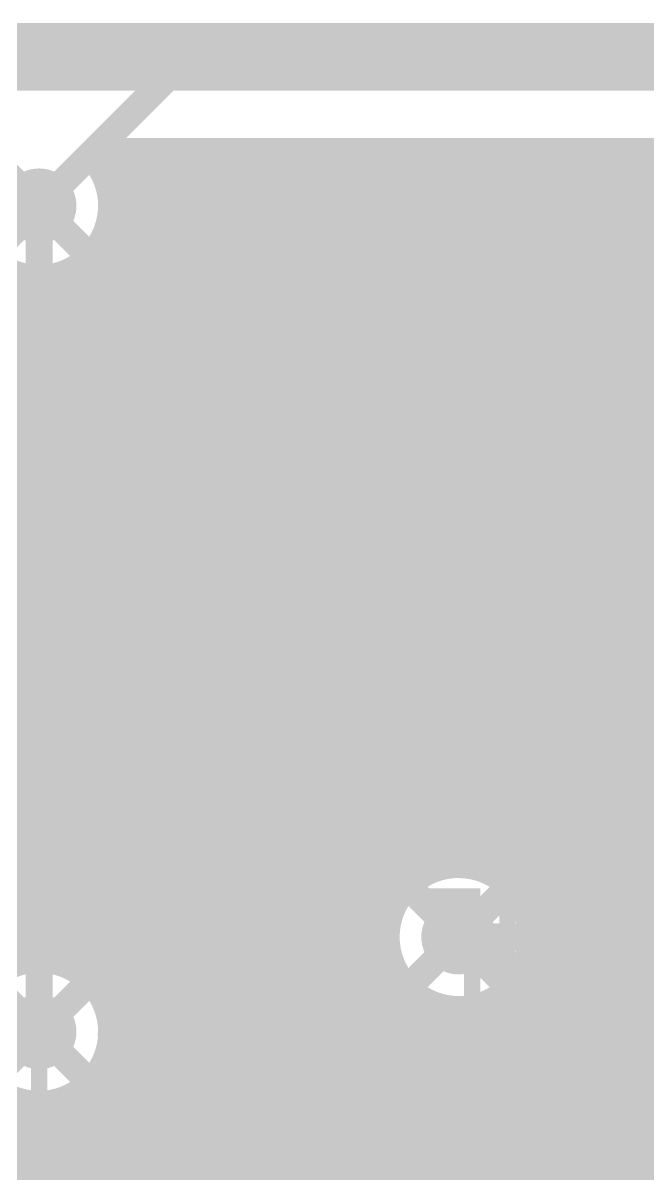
# Model space of a CAD drawing. Extents: x -5 to 112, y -62 to 71.
# Drawn here: x 51.16 to 57.02, y 60.64 to 71.44 of the extents above; entities that cross this region are included whole.
import ezdxf

# ---------------------------------------------------------------- set-up
doc = ezdxf.new("R2010")
doc.units = 0
doc.header["$MEASUREMENT"] = 0
doc.layers.get('0').update_dxf_attribs({"linetype": 'CONTINUOUS'})
for name, color, linetype in [('25-336-0_BOT', 7, 'CONTINUOUS'), ('25-336-0_DRD', 7, 'CONTINUOUS'), ('25-336-0_DRL', 2, 'CONTINUOUS'), ('25-336-0_IN1', 4, 'CONTINUOUS'), ('25-336-0_IN2', 3, 'CONTINUOUS'), ('25-336-0_SMT', 10, 'CONTINUOUS'), ('25-336-0_SPT', 14, 'CONTINUOUS'), ('25-336-0_SST', 9, 'CONTINUOUS'), ('25-336-0_TOP', 12, 'CONTINUOUS'), ('THRUHOLE_TAP', 8, 'CONTINUOUS')]:
    doc.layers.add(name, color=color, linetype=linetype)

# ---------------------------------------------------------------- blocks, each defined once
blk = doc.blocks.new('ROUND_11')
at = {"const_width": 0.35052}
blk.add_lwpolyline([(-0.17526, 0, 1), (0.17526, 0, 1)], format="xyb", close=True, dxfattribs=at)
blk = doc.blocks.new('ROUND_81')
at = {"const_width": 0.10033}
blk.add_lwpolyline([(-0.050164, 0, 1), (0.050164, 0, 1)], format="xyb", close=True, dxfattribs=at)
blk = doc.blocks.new('ROUND_68')
at = {"const_width": 0.35052}
blk.add_lwpolyline([(-0.17526, 0, 1), (0.17526, 0, 1)], format="xyb", close=True, dxfattribs=at)
blk = doc.blocks.new('RECTANGLE_2')
blk.add_solid([(0.4826, 0.4064), (0.4826, -0.4064), (-0.4826, 0.4064), (-0.4826, -0.4064)])
blk = doc.blocks.new('RECTANGLE_20')
blk.add_solid([(0.63627, 0.51308), (0.63627, -0.51308), (-0.63627, 0.51308), (-0.63627, -0.51308)])
blk = doc.blocks.new('RECTANGLE_41')
blk.add_solid([(0.508, 0.635), (0.508, -0.635), (-0.508, 0.635), (-0.508, -0.635)])
blk = doc.blocks.new('ROUND_73')
at = {"const_width": 0.10033}
blk.add_lwpolyline([(-0.050164, 0, 1), (0.050164, 0, 1)], format="xyb", close=True, dxfattribs=at)

msp = doc.modelspace()

# ---------------------------------------------------------------- linework, layer by layer
at = {"layer": '25-336-0_BOT', "const_width": 0.254}
for points in [[(101.473, 70.231), (51.76012, 70.231)], [(101.473, 70.1802), (51.81092, 70.1802)], [(51.816, 70.231), (51.816, 70.17512)], [(52.0446, 70.231), (52.0446, 54.737)], [(52.2732, 70.231), (52.2732, 54.9275)], [(52.5018, 70.231), (52.5018, 54.99862)], [(52.7304, 70.231), (52.7304, 55.0037)], [(52.959, 70.231), (52.959, 55.0037)], [(53.1876, 70.231), (53.1876, 55.0037)], [(53.4162, 70.231), (53.4162, 55.0037)], [(53.6448, 70.231), (53.6448, 55.0037)], [(53.8734, 70.231), (53.8734, 55.0037)], [(54.102, 70.231), (54.102, 56.8833)], [(54.3306, 70.231), (54.3306, 57.18556)], [(54.5592, 70.231), (54.5592, 57.29732)], [(54.7878, 70.231), (54.7878, 63.36792)], [(55.0164, 70.231), (55.0164, 63.50508)], [(55.245, 70.231), (55.245, 63.54572)], [(55.4736, 70.231), (55.4736, 63.50508)], [(55.7022, 70.231), (55.7022, 63.36792)], [(55.9308, 70.231), (55.9308, 62.95136)], [(56.1594, 70.231), (56.1594, 62.69228)], [(56.388, 70.231), (56.388, 62.87516)], [(56.6166, 70.231), (56.6166, 63.10376)], [(56.8452, 70.231), (56.8452, 63.33236)], [(57.0738, 70.231), (57.0738, 63.56096)], [(101.473, 69.9516), (51.94808, 69.9516)], [(51.308, 69.723), (51.308, 61.976)], [(101.473, 69.723), (51.98872, 69.723)], [(101.473, 69.4944), (51.94808, 69.4944)], [(51.7652, 69.22008), (51.7652, 62.47892)], [(59.93638, 69.2658), (51.81092, 69.2658)], [(51.816, 69.27088), (51.816, 62.42812)], [(59.73064, 69.0372), (51.7652, 69.0372)], [(59.6519, 68.8086), (51.7652, 68.8086)], [(59.65698, 68.58), (51.7652, 68.58)], [(59.6773, 68.3514), (51.7652, 68.3514)], [(59.6773, 68.1228), (51.7652, 68.1228)], [(59.6773, 67.8942), (51.7652, 67.8942)], [(59.6773, 67.6656), (51.7652, 67.6656)], [(59.6773, 67.437), (51.7652, 67.437)], [(59.6773, 67.2084), (51.7652, 67.2084)], [(59.6773, 66.9798), (51.7652, 66.9798)], [(59.67984, 66.7512), (51.7652, 66.7512)], [(59.7408, 66.5226), (51.7652, 66.5226)], [(59.91606, 66.294), (51.7652, 66.294)], [(60.14466, 66.0654), (51.7652, 66.0654)], [(60.37326, 65.8368), (51.7652, 65.8368)], [(60.60186, 65.6082), (51.7652, 65.6082)], [(60.83046, 65.3796), (51.7652, 65.3796)], [(60.9473, 65.151), (51.7652, 65.151)], [(60.9473, 64.9224), (51.7652, 64.9224)], [(60.06338, 64.6938), (51.7652, 64.6938)], [(57.9755, 64.4652), (51.7652, 64.4652)], [(57.97042, 64.45758), (56.17464, 62.6618)], [(57.7469, 64.2366), (51.7652, 64.2366)], [(60.452, 64.135), (58.293, 64.135), (56.261, 62.103), (56.261, 58.166), (54.737, 56.642)], [(57.5183, 64.008), (51.7652, 64.008)], [(57.2897, 63.7794), (51.7652, 63.7794)], [(58.48096, 63.6778), (56.7182, 61.9125)], [(57.0611, 63.5508), (51.7652, 63.5508)], [(54.74208, 63.3222), (51.7652, 63.3222)], [(56.8325, 63.3222), (55.74792, 63.3222)], [(54.60492, 63.0936), (51.7652, 63.0936)], [(56.6039, 63.0936), (55.88508, 63.0936)], [(55.9181, 62.9666), (56.07558, 62.80658)], [(54.56428, 62.865), (51.7652, 62.865)], [(55.245, 62.865), (55.372, 62.865), (55.753, 62.484), (55.753, 58.674), (55.499, 58.42)], [(56.3753, 62.865), (56.01716, 62.865)], [(54.60492, 62.6364), (51.7652, 62.6364)], [(54.74208, 62.4078), (51.83378, 62.4078)], [(54.7878, 62.36208), (54.7878, 57.33796)], [(55.2958, 62.1792), (51.9557, 62.1792)], [(55.0164, 62.22492), (55.0164, 58.89752)], [(55.245, 62.18428), (55.29585, 62.18618)], [(55.245, 62.18428), (55.245, 59.04992)], [(55.2958, 62.18682), (55.2958, 59.0677)], [(60.9473, 62.1792), (56.98236, 62.1792)], [(57.0738, 62.2681), (57.0738, 55.0037)], [(55.2958, 61.9506), (51.98618, 61.9506)], [(60.9473, 61.9506), (56.75376, 61.9506)], [(56.8452, 62.0395), (56.8452, 55.0037)], [(56.7182, 61.9125), (56.7182, 58.166)], [(55.2958, 61.722), (51.93792, 61.722)], [(60.9473, 61.722), (56.7182, 61.722)], [(51.816, 61.52388), (51.816, 54.5084)], [(55.2958, 61.4934), (51.78552, 61.4934)], [(60.83046, 61.4934), (56.7182, 61.4934)], [(51.1302, 61.31814), (51.1302, 53.8226)], [(51.3588, 61.29782), (51.3588, 54.0512)], [(51.5874, 61.35624), (51.5874, 54.2798)], [(55.2958, 61.2648), (34.94532, 61.2648)], [(60.60186, 61.2648), (56.7182, 61.2648)], [(55.2958, 61.0362), (34.96818, 61.0362)], [(60.37326, 61.0362), (56.7182, 61.0362)], [(55.2958, 60.8076), (34.90976, 60.8076)], [(60.14466, 60.8076), (56.7182, 60.8076)], [(55.2958, 60.579), (34.7472, 60.579)], [(59.91606, 60.579), (56.7182, 60.579)]]:
    msp.add_lwpolyline(points, dxfattribs=at)
for points in [[(51.98872, 69.723, 0.2140666), (51.76056, 70.2315)], [(51.7652, 69.22008, 0.2113087), (51.98768, 69.723)], [(55.245, 63.54572, 0.4142136), (54.56428, 62.865)], [(55.9181, 62.9666, 0.3709849), (55.245, 63.54572)], [(54.56428, 62.865, 0.4142136), (55.245, 62.18428)], [(56.17464, 62.6618, 0.0968858), (56.07657, 62.80757)], [(51.98872, 61.976, 0.2113087), (51.7659, 62.47969)], [(50.62728, 61.976, 0.4142136), (51.308, 61.29528)], [(51.308, 61.29528, 0.4142136), (51.98872, 61.976)]]:
    msp.add_lwpolyline(points, format="xyb", dxfattribs=at)
at = {"layer": '25-336-0_DRD'}
for points, const_width in [([(-5.08, 7.62), (-5.08, 71.12), (111.76, 71.12), (111.76, -5.08), (-5.08, -5.08), (-5.08, 7.62)], 0.635), ([(52.578, 70.993), (50.038, 68.453)], 0.254), ([(52.578, 68.453), (50.038, 70.993)], 0.254), ([(56.515, 64.135), (53.975, 61.595)], 0.254), ([(56.515, 61.595), (53.975, 64.135)], 0.254), ([(52.578, 63.246), (50.038, 60.706)], 0.254), ([(52.578, 60.706), (50.038, 63.246)], 0.254)]:
    msp.add_lwpolyline(points, dxfattribs=dict(at, const_width=const_width))
at = {"layer": '25-336-0_DRL', "const_width": 0.635}
msp.add_lwpolyline([(-5.08, 7.62), (-5.08, 71.12), (111.76, 71.12), (111.76, -5.08), (-5.08, -5.08), (-5.08, 7.62)], dxfattribs=at)
at = {"layer": '25-336-0_IN1', "const_width": 0.254}
for points in [[(99.441, 69.85), (51.97602, 69.85)], [(52.07, 69.85), (52.07, 52.72786)], [(52.2986, 69.85), (52.2986, 53.05044)], [(52.5272, 69.85), (52.5272, 53.24602)], [(52.7558, 69.85), (52.7558, 53.37556)], [(52.9844, 69.85), (52.9844, 53.4543)], [(53.213, 69.85), (53.213, 53.49494)], [(53.4416, 69.85), (53.4416, 53.49494)], [(53.6702, 69.85), (53.6702, 53.46192)], [(53.8988, 69.85), (53.8988, 53.38572)], [(54.1274, 69.85), (54.1274, 56.94172)], [(54.356, 69.85), (54.356, 57.20588)], [(54.5846, 69.85), (54.5846, 63.02502)], [(54.8132, 69.85), (54.8132, 63.39078)], [(55.0418, 69.85), (55.0418, 63.5127)], [(55.2704, 69.85), (55.2704, 63.54318)], [(55.499, 69.85), (55.499, 63.49492)], [(55.7276, 69.85), (55.7276, 63.34252)], [(55.9562, 69.85), (55.9562, 58.92292)], [(56.1848, 69.85), (56.1848, 36.58108)], [(56.4134, 69.85), (56.4134, 28.067)], [(56.642, 69.85), (56.642, 28.067)], [(56.8706, 69.85), (56.8706, 34.45002)], [(57.0992, 69.85), (57.0992, 34.81578)], [(99.441, 69.723), (51.98872, 69.723)], [(99.441, 69.4944), (51.94808, 69.4944)], [(51.8414, 69.30136), (51.8414, 62.39764)], [(59.93638, 69.2658), (51.81092, 69.2658)], [(51.6128, 69.11594), (51.6128, 62.58306)], [(59.73064, 69.0372), (-3.937, 69.0372)], [(51.1556, 69.06006), (51.1556, 62.63894)], [(51.3842, 69.04736), (51.3842, 62.65164)], [(59.6519, 68.8086), (19.40052, 68.8086)], [(59.65698, 68.58), (19.55292, 68.58)], [(59.74588, 68.3514), (19.60118, 68.3514)], [(59.97702, 68.1228), (19.5707, 68.1228)], [(99.441, 67.8942), (19.44878, 67.8942)], [(83.86572, 67.6656), (19.08302, 67.6656)], [(83.5914, 67.437), (17.20596, 67.437)], [(83.43138, 67.2084), (17.20596, 67.2084)], [(83.33994, 66.9798), (17.20596, 66.9798)], [(83.29676, 66.7512), (17.20596, 66.7512)], [(83.30184, 66.5226), (17.20596, 66.5226)], [(83.3501, 66.294), (17.20596, 66.294)], [(83.4517, 66.0654), (17.20596, 66.0654)], [(83.62188, 65.8368), (16.67002, 65.8368)], [(83.92922, 65.6082), (25.01392, 65.6082)], [(99.441, 65.3796), (25.15108, 65.3796)], [(83.84286, 65.151), (25.19172, 65.151)], [(83.5787, 64.9224), (25.15108, 64.9224)], [(60.06338, 64.6938), (25.01392, 64.6938)], [(59.85764, 64.4652), (17.1704, 64.4652)], [(59.7789, 64.2366), (17.0942, 64.2366)], [(59.78398, 64.008), (16.96466, 64.008)], [(59.87288, 63.7794), (16.76146, 63.7794)], [(60.10402, 63.5508), (16.40586, 63.5508)], [(54.74208, 63.3222), (-3.937, 63.3222)], [(83.63712, 63.3222), (55.74792, 63.3222)], [(54.60492, 63.0936), (-3.937, 63.0936)], [(83.95716, 63.0936), (55.88508, 63.0936)], [(54.56428, 62.865), (-3.937, 62.865)], [(99.441, 62.865), (55.92572, 62.865)], [(54.5846, 62.70244), (54.5846, 57.30494)], [(51.14544, 62.6364), (-3.937, 62.6364)], [(54.60492, 62.6364), (51.46802, 62.6364)], [(99.441, 62.6364), (55.88508, 62.6364)], [(54.74208, 62.4078), (51.83378, 62.4078)], [(55.7276, 62.38494), (55.7276, 59.06008)], [(99.441, 62.4078), (55.74792, 62.4078)], [(54.8132, 62.33922), (54.8132, 57.31764)], [(99.441, 62.1792), (51.9557, 62.1792)], [(55.0418, 62.21476), (55.0418, 58.92292)], [(55.2704, 62.18428), (55.2704, 59.06008)], [(55.499, 62.23508), (55.499, 59.10072)], [(99.441, 61.9506), (51.98618, 61.9506)], [(99.441, 61.722), (51.93792, 61.722)], [(51.8414, 61.55436), (51.8414, 44.75988)], [(99.441, 61.4934), (51.78552, 61.4934)], [(51.1556, 61.31306), (51.1556, 41.81856)], [(51.3842, 61.30036), (51.3842, 41.65092)], [(51.6128, 61.36894), (51.6128, 30.50032)], [(99.441, 61.2648), (34.94532, 61.2648)], [(99.441, 61.0362), (34.96818, 61.0362)], [(99.441, 60.8076), (34.90976, 60.8076)], [(60.08116, 60.579), (34.74212, 60.579)]]:
    msp.add_lwpolyline(points, dxfattribs=at)
for points in [[(51.98872, 69.723, 0.0470021), (51.97674, 69.85014)], [(50.62728, 69.723, 0.4142136), (51.308, 69.04228)], [(51.308, 69.04228, 0.4142136), (51.98872, 69.723)], [(55.245, 63.54572, 0.4142136), (54.56428, 62.865)], [(55.92572, 62.865, 0.4142136), (55.245, 63.54572)], [(54.56428, 62.865, 0.4142136), (55.245, 62.18428)], [(55.245, 62.18428, 0.4142136), (55.92572, 62.865)], [(51.308, 62.65672, 0.4142136), (50.62728, 61.976)], [(51.98872, 61.976, 0.4142136), (51.308, 62.65672)], [(50.62728, 61.976, 0.4142136), (51.308, 61.29528)], [(51.308, 61.29528, 0.4142136), (51.98872, 61.976)]]:
    msp.add_lwpolyline(points, format="xyb", dxfattribs=at)
at = {"layer": '25-336-0_IN2', "const_width": 0.254}
for points in [[(99.441, 69.85), (51.97602, 69.85)], [(52.07, 69.85), (52.07, 52.72786)], [(52.2986, 69.85), (52.2986, 53.05044)], [(52.5272, 69.85), (52.5272, 53.24602)], [(52.7558, 69.85), (52.7558, 53.37556)], [(52.9844, 69.85), (52.9844, 53.4543)], [(53.213, 69.85), (53.213, 53.49494)], [(53.4416, 69.85), (53.4416, 53.49494)], [(53.6702, 69.85), (53.6702, 53.46192)], [(53.8988, 69.85), (53.8988, 53.38572)], [(54.1274, 69.85), (54.1274, 56.94172)], [(54.356, 69.85), (54.356, 57.20588)], [(54.5846, 69.85), (54.5846, 63.02502)], [(54.8132, 69.85), (54.8132, 63.39078)], [(55.0418, 69.85), (55.0418, 63.5127)], [(55.2704, 69.85), (55.2704, 63.54318)], [(55.499, 69.85), (55.499, 63.49492)], [(55.7276, 69.85), (55.7276, 63.34252)], [(55.9562, 69.85), (55.9562, 58.92292)], [(56.1848, 69.85), (56.1848, 36.58108)], [(56.4134, 69.85), (56.4134, 28.067)], [(56.642, 69.85), (56.642, 28.067)], [(56.8706, 69.85), (56.8706, 34.45002)], [(57.0992, 69.85), (57.0992, 34.81578)], [(99.441, 69.723), (51.98872, 69.723)], [(99.441, 69.4944), (51.94808, 69.4944)], [(51.8414, 69.30136), (51.8414, 62.39764)], [(59.93638, 69.2658), (51.81092, 69.2658)], [(51.6128, 69.11594), (51.6128, 62.58306)], [(59.73064, 69.0372), (-3.937, 69.0372)], [(51.1556, 69.06006), (51.1556, 62.63894)], [(51.3842, 69.04736), (51.3842, 62.65164)], [(59.6519, 68.8086), (19.40052, 68.8086)], [(59.65698, 68.58), (19.55292, 68.58)], [(59.74588, 68.3514), (19.60118, 68.3514)], [(59.97702, 68.1228), (19.5707, 68.1228)], [(99.441, 67.8942), (19.44878, 67.8942)], [(83.86572, 67.6656), (19.08302, 67.6656)], [(83.5914, 67.437), (17.20596, 67.437)], [(83.43138, 67.2084), (17.20596, 67.2084)], [(83.33994, 66.9798), (17.20596, 66.9798)], [(83.29676, 66.7512), (17.20596, 66.7512)], [(83.30184, 66.5226), (17.20596, 66.5226)], [(83.3501, 66.294), (17.20596, 66.294)], [(83.4517, 66.0654), (17.20596, 66.0654)], [(83.62188, 65.8368), (16.67002, 65.8368)], [(83.92922, 65.6082), (25.01392, 65.6082)], [(99.441, 65.3796), (25.15108, 65.3796)], [(83.84286, 65.151), (25.19172, 65.151)], [(83.5787, 64.9224), (25.15108, 64.9224)], [(60.06338, 64.6938), (25.01392, 64.6938)], [(59.85764, 64.4652), (17.1704, 64.4652)], [(59.7789, 64.2366), (17.0942, 64.2366)], [(59.78398, 64.008), (16.96466, 64.008)], [(59.87288, 63.7794), (16.76146, 63.7794)], [(60.10402, 63.5508), (16.40586, 63.5508)], [(54.74208, 63.3222), (-3.937, 63.3222)], [(83.63712, 63.3222), (55.74792, 63.3222)], [(54.60492, 63.0936), (-3.937, 63.0936)], [(83.95716, 63.0936), (55.88508, 63.0936)], [(54.56428, 62.865), (-3.937, 62.865)], [(99.441, 62.865), (55.92572, 62.865)], [(54.5846, 62.70244), (54.5846, 57.30494)], [(51.14544, 62.6364), (-3.937, 62.6364)], [(54.60492, 62.6364), (51.46802, 62.6364)], [(99.441, 62.6364), (55.88508, 62.6364)], [(54.74208, 62.4078), (51.83378, 62.4078)], [(55.7276, 62.38494), (55.7276, 59.06008)], [(99.441, 62.4078), (55.74792, 62.4078)], [(54.8132, 62.33922), (54.8132, 57.31764)], [(99.441, 62.1792), (51.9557, 62.1792)], [(55.0418, 62.21476), (55.0418, 58.92292)], [(55.2704, 62.18428), (55.2704, 59.06008)], [(55.499, 62.23508), (55.499, 59.10072)], [(99.441, 61.9506), (51.98618, 61.9506)], [(99.441, 61.722), (51.93792, 61.722)], [(51.8414, 61.55436), (51.8414, 44.75988)], [(99.441, 61.4934), (51.78552, 61.4934)], [(51.1556, 61.31306), (51.1556, 41.81856)], [(51.3842, 61.30036), (51.3842, 41.65092)], [(51.6128, 61.36894), (51.6128, 30.50032)], [(99.441, 61.2648), (34.94532, 61.2648)], [(99.441, 61.0362), (34.96818, 61.0362)], [(99.441, 60.8076), (34.90976, 60.8076)], [(60.08116, 60.579), (34.74212, 60.579)]]:
    msp.add_lwpolyline(points, dxfattribs=at)
for points in [[(51.98872, 69.723, 0.0470021), (51.97674, 69.85014)], [(50.62728, 69.723, 0.4142136), (51.308, 69.04228)], [(51.308, 69.04228, 0.4142136), (51.98872, 69.723)], [(55.245, 63.54572, 0.4142136), (54.56428, 62.865)], [(55.92572, 62.865, 0.4142136), (55.245, 63.54572)], [(54.56428, 62.865, 0.4142136), (55.245, 62.18428)], [(55.245, 62.18428, 0.4142136), (55.92572, 62.865)], [(51.308, 62.65672, 0.4142136), (50.62728, 61.976)], [(51.98872, 61.976, 0.4142136), (51.308, 62.65672)], [(50.62728, 61.976, 0.4142136), (51.308, 61.29528)], [(51.308, 61.29528, 0.4142136), (51.98872, 61.976)]]:
    msp.add_lwpolyline(points, format="xyb", dxfattribs=at)
at = {"layer": '25-336-0_SST', "const_width": 0.1524}
for points in [[(54.5084, 70.03034), (54.5084, 69.67474), (54.67858, 69.55536), (54.84876, 69.55536), (55.0164, 69.67474), (55.0164, 70.03034), (54.0004, 70.03034)], [(52.13096, 69.73062), (52.13096, 69.37502), (52.46878, 69.25818), (52.80914, 69.25818), (53.14696, 69.37502), (53.14696, 69.73062)], [(52.13096, 69.6722), (53.14696, 69.6722)], [(54.5084, 69.73316), (54.0004, 69.55536)], [(56.4134, 69.39534), (56.4134, 69.03974), (56.58358, 68.92036), (56.75376, 68.92036), (56.9214, 69.03974), (56.9214, 69.39534), (55.9054, 69.39534)], [(54.17058, 69.19214), (54.0004, 69.13372), (54.0004, 68.77812), (54.17058, 68.71716), (54.5084, 68.71716), (54.67858, 68.83654), (54.67858, 69.19214), (55.0164, 69.19214), (55.0164, 68.71716)], [(56.4134, 69.09816), (55.9054, 68.92036)], [(52.13096, 68.4784), (52.13096, 68.89242), (53.14696, 68.89242)], [(56.07558, 68.55714), (55.9054, 68.43776), (55.9054, 68.20154), (56.07558, 68.08216), (56.24576, 68.08216), (56.58358, 68.32092), (56.9214, 68.08216), (56.9214, 68.55714)], [(54.5084, 67.93992), (54.67858, 67.87896), (54.84876, 67.87896), (55.0164, 67.93992), (55.0164, 68.29552), (54.84876, 68.35394), (54.67858, 68.35394), (54.5084, 68.29552), (54.5084, 67.93992), (54.34076, 67.87896), (54.17058, 67.87896), (54.0004, 67.93992), (54.0004, 68.29552), (54.17058, 68.35394), (54.34076, 68.35394), (54.5084, 68.29552)], [(52.63896, 67.69862), (52.63896, 68.05422), (52.80914, 68.11518), (52.97678, 68.11518), (53.14696, 68.05422), (53.14696, 67.69862), (52.97678, 67.6402), (52.80914, 67.6402), (52.13096, 67.87642)], [(55.9054, 67.24396), (55.9054, 67.71894), (56.58358, 67.24396), (56.75376, 67.24396), (56.9214, 67.30492), (56.9214, 67.66052), (56.75376, 67.71894)], [(53.7845, 67.5005), (53.7845, 64.5795), (55.4228, 64.5795), (55.4228, 67.5005), (53.7845, 67.5005)], [(53.34, 63.627), (52.07, 63.627), (51.816, 63.881), (51.816, 67.183), (53.594, 67.183), (53.594, 63.881), (53.34, 63.627)], [(55.6895, 66.8655), (55.6895, 63.9445), (57.3278, 63.9445), (57.3278, 66.8655), (55.6895, 66.8655)], [(53.594, 65.151), (51.816, 65.151)], [(57.3405, 60.7695), (57.3405, 63.6905), (55.7022, 63.6905), (55.7022, 60.7695), (57.3405, 60.7695)], [(51.308, 58.674), (55.372, 58.674), (55.372, 63.246), (53.594, 63.246), (53.34, 62.992), (53.086, 63.246), (51.308, 63.246), (51.308, 58.674)]]:
    msp.add_lwpolyline(points, dxfattribs=at)
at = {"layer": '25-336-0_TOP'}
for points, const_width in [([(99.441, 69.85), (51.97602, 69.85)], 0.254), ([(52.07, 69.85), (52.07, 69.3547)], 0.254), ([(52.2986, 69.85), (52.2986, 69.3547)], 0.254), ([(52.5272, 69.85), (52.5272, 69.3547)], 0.254), ([(52.7558, 69.85), (52.7558, 69.3547)], 0.254), ([(52.9844, 69.85), (52.9844, 69.3547)], 0.254), ([(53.213, 69.85), (53.213, 69.3547)], 0.254), ([(53.4416, 69.85), (53.4416, 69.3547)], 0.254), ([(53.6702, 69.85), (53.6702, 69.3547)], 0.254), ([(53.8988, 69.85), (53.8988, 69.3547)], 0.254), ([(54.1274, 69.85), (54.1274, 69.3547)], 0.254), ([(54.356, 69.85), (54.356, 69.3547)], 0.254), ([(54.5846, 69.85), (54.5846, 69.3547)], 0.254), ([(54.8132, 69.85), (54.8132, 69.3547)], 0.254), ([(55.0418, 69.85), (55.0418, 69.3547)], 0.254), ([(55.2704, 69.85), (55.2704, 69.3547)], 0.254), ([(55.499, 69.85), (55.499, 69.3547)], 0.254), ([(55.7276, 69.85), (55.7276, 69.3547)], 0.254), ([(55.9562, 69.85), (55.9562, 69.3547)], 0.254), ([(56.1848, 69.85), (56.1848, 69.3547)], 0.254), ([(56.4134, 69.85), (56.4134, 69.3547)], 0.254), ([(56.642, 69.85), (56.642, 69.3547)], 0.254), ([(56.8706, 69.85), (56.8706, 69.3547)], 0.254), ([(57.0992, 69.85), (57.0992, 69.3547)], 0.254), ([(18.923, 68.326), (19.431, 67.818), (26.416, 67.818), (28.067, 69.469), (51.054, 69.469), (51.308, 69.723)], 0.254), ([(99.441, 69.6722), (51.98618, 69.6722)], 0.254), ([(99.441, 69.4436), (51.92776, 69.4436)], 0.254), ([(54.61, 69.3547), (51.8795, 69.3547)], 0.254), ([(60.11672, 69.3547), (54.61, 69.3547)], 0.254), ([(49.53, 66.7512), (49.53, 68.707), (54.61, 68.707), (54.61, 66.7512)], 0.635), ([(54.61, 66.7512), (54.61, 68.707), (60.325, 68.707)], 0.635), ([(53.9623, 68.072), (50.1777, 68.072)], 0.254), ([(53.9623, 68.0593), (50.1777, 68.0593)], 0.254), ([(51.1556, 68.0593), (51.1556, 62.63894)], 0.254), ([(51.3842, 68.0593), (51.3842, 62.65164)], 0.254), ([(51.6128, 68.0593), (51.6128, 62.58306)], 0.254), ([(51.8414, 68.0593), (51.8414, 67.26428)], 0.254), ([(52.07, 68.0593), (52.07, 67.26428)], 0.254), ([(52.2986, 68.0593), (52.2986, 67.26428)], 0.254), ([(52.5272, 68.0593), (52.5272, 67.26428)], 0.254), ([(52.7558, 68.0593), (52.7558, 67.26428)], 0.254), ([(52.9844, 68.0593), (52.9844, 67.26428)], 0.254), ([(53.213, 68.0593), (53.213, 67.26428)], 0.254), ([(53.4416, 68.0593), (53.4416, 67.26428)], 0.254), ([(53.6702, 68.0593), (53.6702, 66.548)], 0.254), ([(53.8988, 68.0593), (53.8988, 67.4878)], 0.254), ([(53.9623, 68.0593), (53.9623, 67.4878)], 0.254), ([(53.9623, 68.0593), (53.9623, 67.4878)], 0.254), ([(60.08116, 68.072), (55.2577, 68.072)], 0.254), ([(55.2577, 68.0593), (55.2577, 67.4878)], 0.254), ([(55.2577, 68.0593), (55.2577, 67.4878)], 0.254), ([(60.11672, 68.0593), (55.2577, 68.0593)], 0.254), ([(55.2704, 68.0593), (55.2704, 67.4878)], 0.254), ([(55.499, 68.0593), (55.499, 63.49492)], 0.254), ([(55.7276, 68.0593), (55.7276, 66.8528)], 0.254), ([(55.9562, 68.0593), (55.9562, 66.8528)], 0.254), ([(56.1848, 68.0593), (56.1848, 66.8528)], 0.254), ([(56.4134, 68.0593), (56.4134, 66.8528)], 0.254), ([(56.642, 68.0593), (56.642, 66.8528)], 0.254), ([(56.8706, 68.0593), (56.8706, 66.8528)], 0.254), ([(57.0992, 68.0593), (57.0992, 66.8528)], 0.254), ([(53.9623, 67.8434), (50.1777, 67.8434)], 0.254), ([(67.1322, 67.8434), (55.2577, 67.8434)], 0.254), ([(53.9623, 67.6148), (50.1777, 67.6148)], 0.254), ([(67.1322, 67.6148), (55.2577, 67.6148)], 0.254), ([(53.7972, 67.4878), (53.7972, 66.421)], 0.254), ([(53.9623, 67.4878), (53.7972, 67.4878)], 0.254), ([(55.4228, 67.4878), (55.2577, 67.4878)], 0.254), ([(55.4228, 67.4878), (55.4228, 66.0654)], 0.254), ([(53.7972, 67.3862), (50.3428, 67.3862)], 0.254), ([(67.1322, 67.3862), (55.4228, 67.3862)], 0.254), ([(51.73726, 67.26428), (51.73726, 65.57772)], 0.254), ([(53.67274, 67.26428), (51.73726, 67.26428)], 0.254), ([(53.67274, 67.26428), (53.67274, 66.548)], 0.254), ([(51.73726, 67.1576), (50.3428, 67.1576)], 0.254), ([(53.7972, 67.1576), (53.67274, 67.1576)], 0.254), ([(67.1322, 67.1576), (55.4228, 67.1576)], 0.254), ([(51.73726, 66.929), (50.3428, 66.929)], 0.254), ([(53.7972, 66.929), (53.67274, 66.929)], 0.254), ([(67.1322, 66.929), (55.4228, 66.929)], 0.254), ([(57.3278, 66.8528), (55.7022, 66.8528)], 0.254), ([(55.7022, 66.8528), (55.7022, 65.4304)], 0.254), ([(51.73726, 66.7004), (50.3428, 66.7004)], 0.254), ([(53.7972, 66.7004), (53.67274, 66.7004)], 0.254), ([(55.7022, 66.7004), (55.4228, 66.7004)], 0.254), ([(54.61, 65.3288), (53.975, 65.3288), (52.8828, 66.421), (52.705, 66.421)], 0.635), ([(53.67274, 66.548), (53.7972, 66.421)], 0.254), ([(51.73726, 66.4718), (50.3428, 66.4718)], 0.254), ([(53.7972, 66.4718), (53.7464, 66.4718)], 0.254), ([(55.7022, 66.4718), (55.4228, 66.4718)], 0.254), ([(58.42, 66.1162), (56.515, 66.1162)], 0.635), ([(51.73726, 66.2432), (50.3428, 66.2432)], 0.254), ([(55.7022, 66.2432), (55.4228, 66.2432)], 0.254), ([(55.4228, 66.0654), (55.4228, 66.0146)], 0.254), ([(51.73726, 66.0146), (50.3428, 66.0146)], 0.254), ([(55.4228, 66.0146), (55.4228, 64.5922)], 0.254), ([(55.7022, 66.0146), (55.4228, 66.0146)], 0.254), ([(51.73726, 65.786), (50.3428, 65.786)], 0.254), ([(55.7022, 65.786), (55.4228, 65.786)], 0.254), ([(52.82946, 65.5574), (50.3428, 65.5574)], 0.254), ([(52.80914, 65.57772), (51.73726, 65.57772)], 0.254), ([(51.8414, 65.57772), (51.8414, 65.23228)], 0.254), ([(52.07, 65.57772), (52.07, 65.23228)], 0.254), ([(52.2986, 65.57772), (52.2986, 65.23228)], 0.254), ([(52.5272, 65.57772), (52.5272, 65.23228)], 0.254), ([(52.7558, 65.57772), (52.7558, 65.23228)], 0.254), ([(52.80914, 65.57772), (53.15458, 65.23228)], 0.254), ([(55.7022, 65.5574), (55.4228, 65.5574)], 0.254), ([(52.9844, 65.40246), (52.9844, 65.23228)], 0.254), ([(55.7022, 65.4304), (55.7022, 65.3796)], 0.254), ([(53.05806, 65.3288), (50.3428, 65.3288)], 0.254), ([(55.7022, 65.3288), (55.4228, 65.3288)], 0.254), ([(55.7022, 65.3796), (55.7022, 63.9572)], 0.254), ([(51.73726, 65.23228), (51.73726, 63.54572)], 0.254), ([(53.15458, 65.23228), (51.73726, 65.23228)], 0.254), ([(51.73726, 65.1002), (50.3428, 65.1002)], 0.254), ([(55.7022, 65.1002), (55.4228, 65.1002)], 0.254), ([(51.73726, 64.8716), (50.3428, 64.8716)], 0.254), ([(55.7022, 64.8716), (55.4228, 64.8716)], 0.254), ([(56.515, 64.6938), (56.515, 62.9412)], 0.635), ([(53.6702, 64.7573), (53.6702, 63.0682)], 0.254), ([(53.67274, 64.75476), (53.67274, 63.54572)], 0.254), ([(53.7972, 64.7065), (53.7972, 64.5922)], 0.254), ([(51.73726, 64.643), (50.3428, 64.643)], 0.254), ([(52.705, 64.389), (52.705, 62.738), (53.34, 62.103)], 0.635), ([(53.7972, 64.643), (53.67274, 64.643)], 0.254), ([(55.4228, 64.5922), (53.7972, 64.5922)], 0.254), ([(53.8988, 64.5922), (53.8988, 63.0682)], 0.254), ([(54.1274, 64.5922), (54.1274, 63.0682)], 0.254), ([(54.356, 64.5922), (54.356, 60.7822)], 0.254), ([(54.5846, 64.5922), (54.5846, 63.02502)], 0.254), ([(54.8132, 64.5922), (54.8132, 63.39078)], 0.254), ([(55.0418, 64.5922), (55.0418, 63.5127)], 0.254), ([(55.2704, 64.5922), (55.2704, 63.54318)], 0.254), ([(55.7022, 64.643), (55.4228, 64.643)], 0.254), ([(51.73726, 64.4144), (48.59274, 64.4144)], 0.254), ([(55.7022, 64.4144), (53.67274, 64.4144)], 0.254), ([(51.73726, 64.1858), (48.59274, 64.1858)], 0.254), ([(55.7022, 64.1858), (53.67274, 64.1858)], 0.254), ([(51.73726, 63.9572), (48.59274, 63.9572)], 0.254), ([(55.8673, 63.9572), (53.67274, 63.9572)], 0.254), ([(55.8673, 63.9572), (55.7022, 63.9572)], 0.254), ([(55.7276, 63.9572), (55.7276, 63.6778)], 0.254), ([(55.8673, 63.9572), (55.8673, 63.6778)], 0.254), ([(51.73726, 63.7286), (48.59274, 63.7286)], 0.254), ([(55.8673, 63.7286), (53.67274, 63.7286)], 0.254), ([(55.8673, 63.6778), (55.7022, 63.6778)], 0.254), ([(55.7022, 63.6778), (55.7022, 63.36792)], 0.254), ([(52.0573, 63.5), (48.4124, 63.5)], 0.254), ([(52.0573, 63.54572), (51.73726, 63.54572)], 0.254), ([(51.8414, 63.54572), (51.8414, 62.39764)], 0.254), ([(52.0573, 63.54572), (52.0573, 62.738)], 0.254), ([(52.07, 63.54572), (52.07, 62.865)], 0.254), ([(53.3527, 63.54572), (53.3527, 63.0682)], 0.254), ([(53.67274, 63.54572), (53.3527, 63.54572)], 0.254), ([(55.00116, 63.5), (53.3527, 63.5)], 0.254), ([(53.4416, 63.54572), (53.4416, 63.0682)], 0.254), ([(55.7022, 63.5), (55.4863, 63.5)], 0.254), ([(52.0573, 63.2714), (48.641, 63.2714)], 0.254), ([(54.6989, 63.2714), (53.3527, 63.2714)], 0.254), ([(52.0573, 63.0428), (49.7332, 63.0428)], 0.254), ([(54.1782, 63.0682), (53.3527, 63.0682)], 0.254), ([(54.1782, 63.0682), (54.1782, 61.1378)], 0.254), ([(54.58714, 63.0428), (54.1782, 63.0428)], 0.254), ([(56.515, 62.9412), (56.4388, 62.865), (55.245, 62.865)], 0.254), ([(52.0573, 62.8142), (49.7332, 62.8142)], 0.254), ([(54.56682, 62.8142), (54.1782, 62.8142)], 0.254), ([(54.5846, 62.70244), (54.5846, 60.7822)], 0.254), ([(52.07, 62.611), (52.07, 61.85916)], 0.254), ([(52.07508, 62.5856), (51.60772, 62.5856)], 0.254), ([(54.62524, 62.5856), (54.1782, 62.5856)], 0.254), ([(52.18176, 62.357), (51.87188, 62.357)], 0.254), ([(52.25288, 62.27318), (52.5018, 62.02426)], 0.254), ([(54.79288, 62.357), (54.1782, 62.357)], 0.254), ([(54.8132, 62.33922), (54.8132, 60.7822)], 0.254), ([(55.7022, 62.36208), (55.7022, 62.2554)], 0.254), ([(52.2986, 62.22746), (52.2986, 61.63056)], 0.254), ([(55.0418, 62.21476), (55.0418, 60.7822)], 0.254), ([(55.2704, 62.18428), (55.2704, 59.06008)], 0.254), ([(55.499, 62.23508), (55.499, 59.10072)], 0.254), ([(55.7022, 62.2554), (55.7022, 62.2046)], 0.254), ([(55.7022, 62.2046), (55.7022, 60.7822)], 0.254), ([(52.39766, 62.1284), (51.97094, 62.1284)], 0.254), ([(55.7022, 62.1284), (54.1782, 62.1284)], 0.254), ([(51.308, 61.976), (52.324, 60.96), (52.324, 59.817)], 0.254), ([(51.98618, 61.94298), (51.98379, 61.97577)], 0.254), ([(52.5018, 62.02426), (52.5018, 61.42736)], 0.254), ([(51.98618, 61.94298), (52.5018, 61.42736)], 0.254), ([(52.5018, 61.8998), (52.02936, 61.8998)], 0.254), ([(55.7022, 61.8998), (54.1782, 61.8998)], 0.254), ([(52.5018, 61.6712), (52.25796, 61.6712)], 0.254), ([(55.7022, 61.6712), (54.1782, 61.6712)], 0.254), ([(58.42, 61.5188), (56.515, 61.5188)], 0.635), ([(55.7022, 61.4426), (54.1782, 61.4426)], 0.254), ([(51.1556, 61.31306), (51.1556, 56.0832)], 0.254), ([(51.4223, 61.214), (49.7332, 61.214)], 0.254), ([(51.308, 61.29528), (51.34098, 61.29608)], 0.254), ([(51.34102, 61.29528), (51.8541, 60.7822)], 0.254), ([(51.3842, 61.2521), (51.3842, 58.5978)], 0.254), ([(55.7022, 61.214), (54.1782, 61.214)], 0.254), ([(54.1782, 61.1378), (52.74564, 61.1378)], 0.254), ([(52.7558, 61.1378), (52.7558, 61.10986)], 0.254), ([(52.9844, 61.1378), (52.9844, 60.7822)], 0.254), ([(53.213, 61.1378), (53.213, 56.77916)], 0.254), ([(53.4416, 61.1378), (53.4416, 57.00776)], 0.254), ([(53.6702, 61.1378), (53.6702, 60.7822)], 0.254), ([(53.8988, 61.1378), (53.8988, 60.7822)], 0.254), ([(54.1274, 61.1378), (54.1274, 60.7822)], 0.254), ([(51.6509, 60.9854), (47.60976, 60.9854)], 0.254), ([(51.6128, 61.0235), (51.6128, 60.7822)], 0.254), ([(55.7022, 60.9854), (52.7812, 60.9854)], 0.254), ([(52.7812, 60.96), (52.7812, 60.7822)], 0.254), ([(51.4858, 60.7822), (51.4858, 58.8518)], 0.254), ([(51.8541, 60.7822), (51.4858, 60.7822)], 0.254), ([(53.1622, 60.7822), (52.7812, 60.7822)], 0.254), ([(53.1622, 60.7822), (53.1622, 58.8518)], 0.254), ([(55.1942, 60.7822), (53.5178, 60.7822), (53.5178, 58.8518)], 0.254), ([(54.356, 60.7822), (54.356, 59.817)], 0.254), ([(55.1942, 60.7822), (55.1942, 59.02706)], 0.254), ([(57.3278, 60.7822), (55.7022, 60.7822)], 0.254), ([(55.7276, 60.7822), (55.7276, 59.06008)], 0.254), ([(55.9562, 60.7822), (55.9562, 58.92292)], 0.254), ([(56.1848, 60.7822), (56.1848, 54.4068)], 0.254), ([(56.4134, 60.7822), (56.4134, 54.5338)], 0.254), ([(56.642, 60.7822), (56.642, 54.7624)], 0.254), ([(56.8706, 60.7822), (56.8706, 54.991)], 0.254), ([(57.0992, 60.7822), (57.0992, 55.2196)], 0.254), ([(51.4858, 60.7568), (50.7492, 60.7568)], 0.254), ([(53.5178, 60.7568), (53.1622, 60.7568)], 0.254), ([(59.6773, 60.7568), (55.1942, 60.7568)], 0.254), ([(51.4858, 60.5282), (50.7492, 60.5282)], 0.254), ([(53.5178, 60.5282), (53.1622, 60.5282)], 0.254), ([(59.6773, 60.5282), (55.1942, 60.5282)], 0.254)]:
    msp.add_lwpolyline(points, dxfattribs=dict(at, const_width=const_width))
at = {"layer": '25-336-0_TOP', "const_width": 0.254}
for points in [[(51.98872, 69.723, 0.0470021), (51.97674, 69.85014)], [(51.8795, 69.3547, 0.1441001), (51.98789, 69.723)], [(53.67274, 64.75476, 0.0516358), (53.79677, 64.705)], [(53.67274, 64.75476, 0.0516358), (53.79677, 64.705)], [(55.245, 63.54572, 0.4142136), (54.56428, 62.865)], [(55.7022, 63.36792, 0.1865745), (55.245, 63.54468)], [(54.56428, 62.865, 0.4142136), (55.245, 62.18428)], [(52.0573, 62.738, 0.1989124), (52.24701, 62.28001)], [(51.308, 62.65672, 0.4142136), (50.62728, 61.976)], [(51.98872, 61.976, 0.4142136), (51.308, 62.65672)], [(55.245, 62.18428, 0.1865741), (55.7029, 62.36131)], [(50.62728, 61.976, 0.4142136), (51.308, 61.29528)], [(52.7812, 60.96, 0.1000973), (52.74528, 61.13765)], [(52.7812, 60.96, 0.1000973), (52.74528, 61.13765)]]:
    msp.add_lwpolyline(points, format="xyb", dxfattribs=at)

# ---------------------------------------------------------------- block references
at = {"layer": '25-336-0_BOT'}
for p in [(51.308, 69.723), (55.245, 62.865), (51.308, 61.976)]:
    msp.add_blockref('ROUND_11', p, dxfattribs=at)
at = {"layer": '25-336-0_DRL'}
for p in [(51.308, 69.723), (55.245, 62.865), (51.308, 61.976)]:
    msp.add_blockref('ROUND_81', p, dxfattribs=at)
at = {"layer": '25-336-0_IN1'}
for p in [(51.308, 69.723), (55.245, 62.865), (51.308, 61.976)]:
    msp.add_blockref('ROUND_68', p, dxfattribs=at)
at = {"layer": '25-336-0_IN2'}
for p in [(51.308, 69.723), (55.245, 62.865), (51.308, 61.976)]:
    msp.add_blockref('ROUND_68', p, dxfattribs=at)
at = {"layer": '25-336-0_SMT'}
for name, p in [('RECTANGLE_2', (54.61, 66.7512)), ('RECTANGLE_20', (52.705, 66.421)), ('RECTANGLE_2', (56.515, 66.1162)), ('RECTANGLE_2', (54.61, 65.3288)), ('RECTANGLE_2', (56.515, 64.6938)), ('RECTANGLE_20', (52.705, 64.389)), ('RECTANGLE_2', (56.515, 62.9412)), ('RECTANGLE_41', (53.34, 62.103)), ('RECTANGLE_2', (56.515, 61.5188))]:
    msp.add_blockref(name, p, dxfattribs=at)
at = {"layer": '25-336-0_SPT'}
for name, p in [('RECTANGLE_2', (54.61, 66.7512)), ('RECTANGLE_20', (52.705, 66.421)), ('RECTANGLE_2', (56.515, 66.1162)), ('RECTANGLE_2', (54.61, 65.3288)), ('RECTANGLE_2', (56.515, 64.6938)), ('RECTANGLE_20', (52.705, 64.389)), ('RECTANGLE_2', (56.515, 62.9412)), ('RECTANGLE_41', (53.34, 62.103)), ('RECTANGLE_2', (56.515, 61.5188))]:
    msp.add_blockref(name, p, dxfattribs=at)
at = {"layer": '25-336-0_TOP'}
for name, p in [('ROUND_11', (51.308, 69.723)), ('RECTANGLE_2', (54.61, 66.7512)), ('RECTANGLE_20', (52.705, 66.421)), ('RECTANGLE_2', (56.515, 66.1162)), ('RECTANGLE_2', (54.61, 65.3288)), ('RECTANGLE_2', (56.515, 64.6938)), ('RECTANGLE_20', (52.705, 64.389)), ('RECTANGLE_2', (56.515, 62.9412)), ('ROUND_11', (55.245, 62.865)), ('RECTANGLE_41', (53.34, 62.103)), ('ROUND_11', (51.308, 61.976)), ('RECTANGLE_2', (56.515, 61.5188))]:
    msp.add_blockref(name, p, dxfattribs=at)
at = {"layer": 'THRUHOLE_TAP'}
for p in [(51.308, 69.723), (55.245, 62.865), (51.308, 61.976)]:
    msp.add_blockref('ROUND_73', p, dxfattribs=at)

doc.saveas('drawing.dxf')
